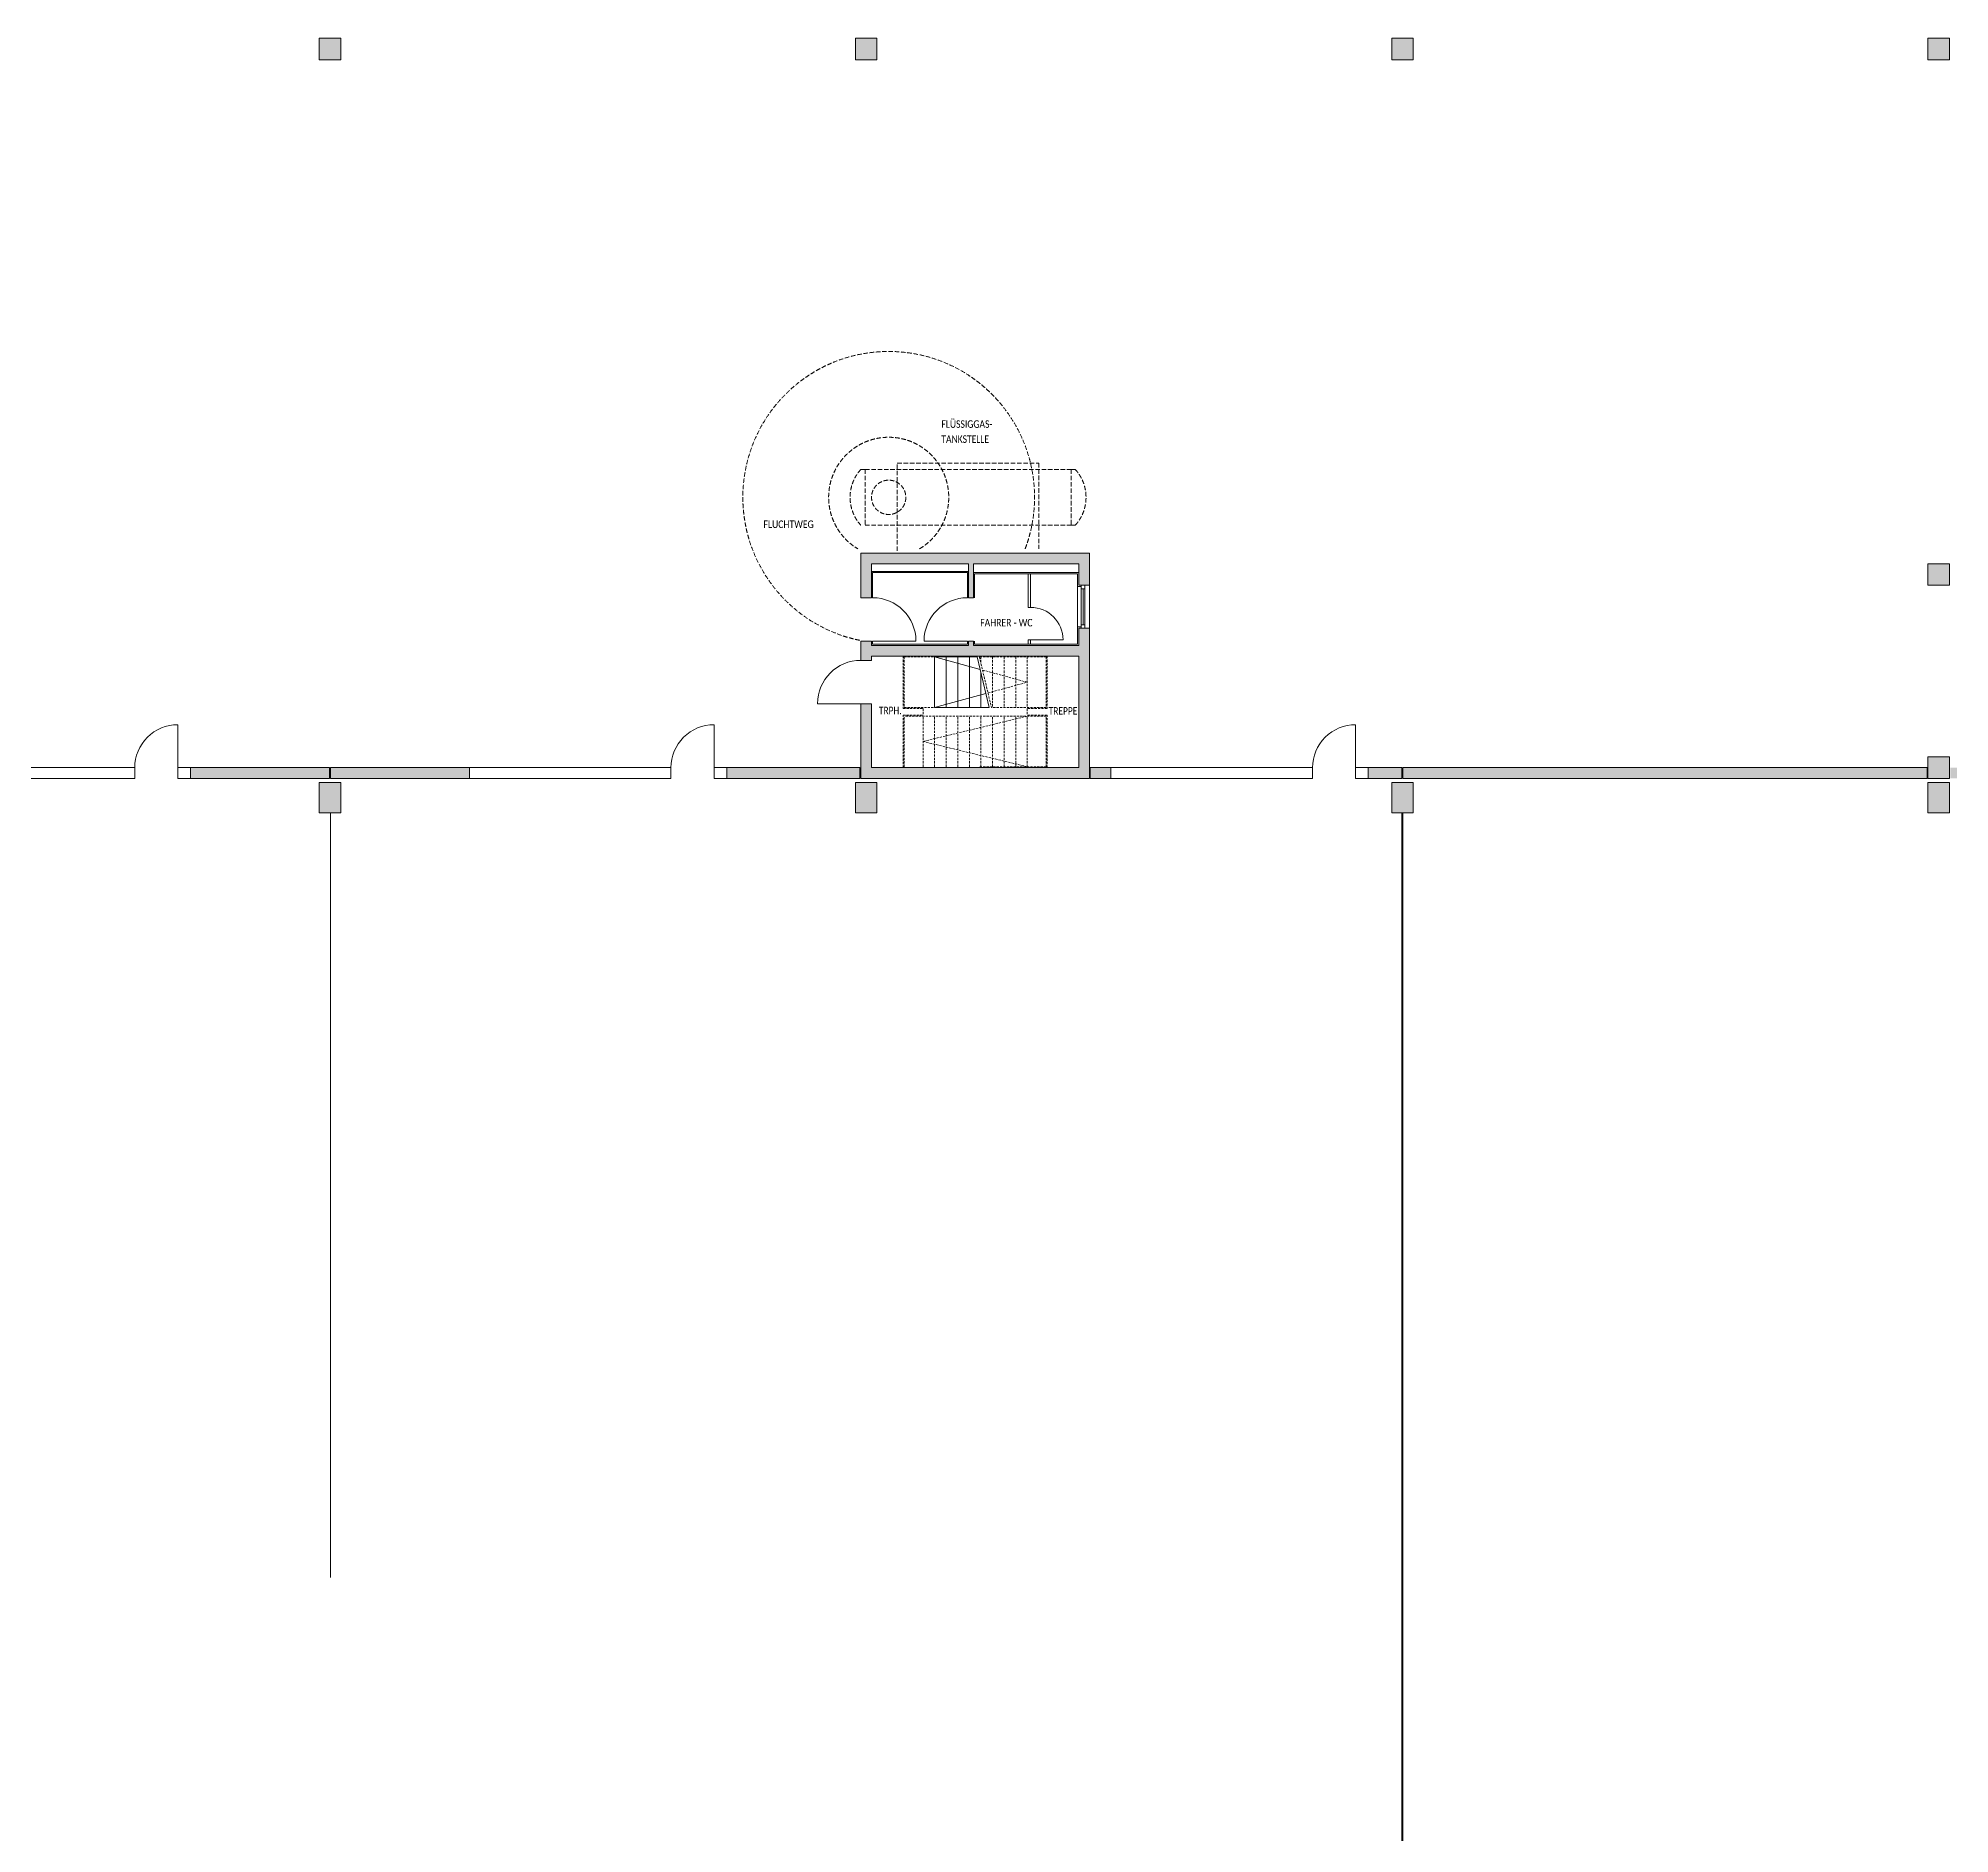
# Model space of a CAD drawing. Header units: inches. Extents: x -139469 to 69789, y -72919 to 35471.
# Drawn here: x -20749 to 23811, y -6378 to 35471 of the extents above; entities that cross this region are included whole.
import ezdxf

# ---------------------------------------------------------------- set-up
doc = ezdxf.new("R2010")
doc.units = ezdxf.units.IN
doc.header["$LTSCALE"] = 525
doc.header["$MEASUREMENT"] = 0
for name, pattern in [('AUSGEZOGEN', [0]), ('KURZGESTRICHELT', [0.28, 0.2, -0.08]), ('VERDECKT', [0.15, 0.1, -0.05]), ('Volllinie', [0])]:
    doc.linetypes.add(name, pattern=pattern)
doc.layers.add('Grundebene', color=7, linetype='Continuous')
doc.styles.add('CALIBRI', font='calibri.ttf', dxfattribs={"height": 0.2})

msp = doc.modelspace()

# ---------------------------------------------------------------- hatches: boundary and pattern name
at = {"layer": 'Grundebene', "true_color": 0x000000, "transparency": 33554687}
h = msp.add_hatch(color=18, dxfattribs=at)
h.paths.add_polyline_path([(48801, 34971), (48301, 34971), (48301, 35471), (48801, 35471)], flags=0)
h.paths.add_polyline_path([(45801, 23221), (46301, 23221), (46301, 22721), (45801, 22721)], flags=0)
h.paths.add_polyline_path([(36301, 35471), (36301, 34971), (35801, 34971), (35801, 35471)], flags=0)
h.paths.add_polyline_path([(61301, 34971), (60801, 34971), (60801, 35471), (61301, 35471)], flags=0)
h.paths.add_polyline_path([(35801, 23221), (36301, 23221), (36301, 22721), (35801, 22721)], flags=0)
h.paths.add_polyline_path([(68571, 23171), (68171, 23171), (68171, 22771), (68571, 22771)], flags=0)
h.paths.add_polyline_path([(23801, 35471), (23801, 34971), (23301, 34971), (23301, 35471)], flags=0)
h.paths.add_polyline_path([(69121, 18071), (68721, 18071), (68721, 17671), (69121, 17671)], flags=0)
h.paths.add_polyline_path([(23301, 23221), (23801, 23221), (23801, 22721), (23301, 22721)], flags=0)
h.paths.add_polyline_path([(11301, 35471), (11301, 34971), (10801, 34971), (10801, 35471)], flags=0)
h.paths.add_polyline_path([(-1199, 35471), (-1199, 34971), (-1699, 34971), (-1699, 35471)], flags=0)
h.paths.add_polyline_path([(-13699, 35471), (-13699, 34971), (-14199, 34971), (-14199, 35471)], flags=0)
h.paths.add_polyline_path([(-26199, 35471), (-26199, 34971), (-26699, 34971), (-26699, 35471)], flags=0)
h.paths.add_polyline_path([(-38699, 35471), (-38699, 34971), (-39199, 34971), (-39199, 35471)], flags=0)
h.paths.add_polyline_path([(-51199, 35471), (-51199, 34971), (-51699, 34971), (-51699, 35471)], flags=0)
h.paths.add_polyline_path([(-63699, 35471), (-63699, 34971), (-64199, 34971), (-64199, 35471)], flags=0)
h.paths.add_polyline_path([(-76199, 35471), (-76199, 34971), (-76699, 34971), (-76699, 35471)], flags=0)
h.paths.add_polyline_path([(-88699, 35471), (-88699, 34971), (-89199, 34971), (-89199, 35471)], flags=0)
h.paths.add_polyline_path([(-101199, 35471), (-101199, 34971), (-101699, 34971), (-101699, 35471)], flags=0)
h.paths.add_polyline_path([(-101699, 23221), (-101199, 23221), (-101199, 22721), (-101699, 22721)], flags=0)
h.paths.add_polyline_path([(-113699, 35471), (-113699, 34971), (-114199, 34971), (-114199, 35471)], flags=0)
h.paths.add_polyline_path([(-114199, 23221), (-113699, 23221), (-113699, 22721), (-114199, 22721)], flags=0)
h.paths.add_polyline_path([(-124199, 23221), (-123699, 23221), (-123699, 22721), (-124199, 22721)], flags=0)
h.paths.add_polyline_path([(-126199, 35471), (-126199, 34971), (-126699, 34971), (-126699, 35471)], flags=0)
h.paths.add_polyline_path([(-138699, 35471), (-138699, 34971), (-139199, 34971), (-139199, 35471)], flags=0)
h = msp.add_hatch(color=18, dxfattribs=at)
h.paths.add_polyline_path([(-1324, 21421), (-1574, 21421), (-1574, 20971), (-1324, 20971), (-1324, 21071), (3506, 21071), (3506, 18471), (-1324, 18471), (-1324, 19961), (-1574, 19961), (-1574, 18221), (3756, 18221), (3756, 21721), (3506, 21721), (3506, 21321), (1051, 21321), (1051, 21421), (936, 21421), (936, 21321), (-1324, 21321)], flags=0)
h.paths.add_polyline_path([(-1324, 22431), (-1574, 22431), (-1574, 23471), (3756, 23471), (3756, 22721), (3506, 22721), (3506, 23221), (1051, 23221), (1051, 22431), (936, 22431), (936, 23221), (-1324, 23221)], flags=0)
h = msp.add_hatch(color=18, dxfattribs=at)
h.paths.add_polyline_path([(42801, 18471), (42801, 18221), (45781, 18221), (45781, 18471)], flags=0)
h.paths.add_polyline_path([(45801, 18221), (45801, 18721), (46301, 18721), (46301, 18221)], flags=0)
h.paths.add_polyline_path([(46321, 18221), (46321, 18471), (51801, 18471), (51801, 18221)], flags=0)
h.paths.add_polyline_path([(36801, 18471), (36801, 18221), (36321, 18221), (36321, 18471)], flags=0)
h.paths.add_polyline_path([(36301, 18721), (36301, 18221), (35801, 18221), (35801, 18721)], flags=0)
h.paths.add_polyline_path([(35781, 18471), (35781, 18221), (32801, 18221), (32801, 18471)], flags=0)
h.paths.add_polyline_path([(57801, 18471), (57801, 18221), (61301, 18221), (61301, 18471)], flags=0)
h.paths.add_polyline_path([(26801, 18471), (26801, 18221), (23821, 18221), (23821, 18471)], flags=0)
h.paths.add_polyline_path([(23801, 18721), (23801, 18221), (23301, 18221), (23301, 18721)], flags=0)
h.paths.add_polyline_path([(23281, 18471), (23281, 18221), (11061, 18221), (11061, 18471)], flags=0)
h.paths.add_polyline_path([(11041, 18471), (11041, 18221), (10256, 18221), (10256, 18471)], flags=0)
h.paths.add_polyline_path([(4256, 18471), (4256, 18221), (3776, 18221), (3776, 18471)], flags=0)
h.paths.add_polyline_path([(-1594, 18471), (-1594, 18221), (-4699, 18221), (-4699, 18471)], flags=0)
h.paths.add_polyline_path([(-10699, 18471), (-10699, 18221), (-13939, 18221), (-13939, 18471)], flags=0)
h.paths.add_polyline_path([(-13959, 18471), (-13959, 18221), (-17199, 18221), (-17199, 18471)], flags=0)
h.paths.add_polyline_path([(-23199, 18471), (-23199, 18221), (-26439, 18221), (-26439, 18471)], flags=0)
h.paths.add_polyline_path([(-26459, 18471), (-26459, 18221), (-29699, 18221), (-29699, 18471)], flags=0)
h.paths.add_polyline_path([(-35699, 18471), (-35699, 18221), (-38939, 18221), (-38939, 18471)], flags=0)
h.paths.add_polyline_path([(-38959, 18471), (-38959, 18221), (-42199, 18221), (-42199, 18471)], flags=0)
h.paths.add_polyline_path([(-48199, 18471), (-48199, 18221), (-51439, 18221), (-51439, 18471)], flags=0)
h.paths.add_polyline_path([(-51459, 18471), (-51459, 18221), (-54699, 18221), (-54699, 18471)], flags=0)
h.paths.add_polyline_path([(-60699, 18471), (-60699, 18221), (-63939, 18221), (-63939, 18471)], flags=0)
h.paths.add_polyline_path([(-63959, 18471), (-63959, 18221), (-67199, 18221), (-67199, 18471)], flags=0)
h.paths.add_polyline_path([(-73199, 18471), (-73199, 18221), (-76304, 18221), (-76304, 18471)], flags=0)
h = msp.add_hatch(color=18, dxfattribs=at)
h.paths.add_polyline_path([(-126199, 18121), (-126199, 17421), (-126699, 17421), (-126699, 18121)], flags=0)
h.paths.add_polyline_path([(-113699, 17421), (-114199, 17421), (-114199, 18121), (-113699, 18121)], flags=0)
h.paths.add_polyline_path([(-101199, 17421), (-101699, 17421), (-101699, 18121), (-101199, 18121)], flags=0)
h.paths.add_polyline_path([(-88699, 17421), (-89199, 17421), (-89199, 18121), (-88699, 18121)], flags=0)
h.paths.add_polyline_path([(-76199, 17421), (-76699, 17421), (-76699, 18121), (-76199, 18121)], flags=0)
h.paths.add_polyline_path([(-63699, 17421), (-64199, 17421), (-64199, 18121), (-63699, 18121)], flags=0)
h.paths.add_polyline_path([(-51199, 17421), (-51699, 17421), (-51699, 18121), (-51199, 18121)], flags=0)
h.paths.add_polyline_path([(-38699, 17421), (-39199, 17421), (-39199, 18121), (-38699, 18121)], flags=0)
h.paths.add_polyline_path([(-26199, 17421), (-26699, 17421), (-26699, 18121), (-26199, 18121)], flags=0)
h.paths.add_polyline_path([(-13699, 17421), (-14199, 17421), (-14199, 18121), (-13699, 18121)], flags=0)
h = msp.add_hatch(color=18, dxfattribs=at)
h.paths.add_polyline_path([(-1199, 17421), (-1699, 17421), (-1699, 18121), (-1199, 18121)], flags=0)
h.paths.add_polyline_path([(11301, 17421), (10801, 17421), (10801, 18121), (11301, 18121)], flags=0)
h.paths.add_polyline_path([(23801, 17421), (23301, 17421), (23301, 18121), (23801, 18121)], flags=0)
h.paths.add_polyline_path([(36301, 17421), (35801, 17421), (35801, 18121), (36301, 18121)], flags=0)
h.paths.add_polyline_path([(48801, 17421), (48301, 17421), (48301, 18121), (48801, 18121)], flags=0)

# ---------------------------------------------------------------- linework, layer by layer
at = {"layer": 'Grundebene', "color": 18, "linetype": 'AUSGEZOGEN', "lineweight": 13, "true_color": 0x000000}
for p, q in [((-14199, 35471), (-13699, 35471)), ((-14199, 34971), (-14199, 35471)), ((-13699, 35471), (-13699, 34971)), ((-1699, 35471), (-1199, 35471)), ((-1699, 34971), (-1699, 35471)), ((-1199, 35471), (-1199, 34971)), ((10801, 35471), (11301, 35471)), ((10801, 34971), (10801, 35471)), ((11301, 35471), (11301, 34971)), ((23301, 35471), (23801, 35471)), ((23301, 34971), (23301, 35471)), ((23801, 35471), (23801, 34971)), ((-13699, 34971), (-14199, 34971)), ((-1199, 34971), (-1699, 34971)), ((11301, 34971), (10801, 34971)), ((23801, 34971), (23301, 34971)), ((3756, 23471), (-1574, 23471)), ((-1574, 23471), (-1574, 22431)), ((-1324, 23221), (936, 23221)), ((-1324, 23221), (-1324, 22431)), ((936, 23221), (936, 22431)), ((1051, 23221), (3506, 23221)), ((1051, 23221), (1051, 22431)), ((3506, 23221), (3506, 22721)), ((3756, 22721), (3756, 23471)), ((23301, 23221), (23801, 23221)), ((23301, 22721), (23301, 23221)), ((23801, 23221), (23801, 22721)), ((936, 23046), (-1324, 23046)), ((911, 23021), (-1299, 23021)), ((-1299, 23021), (-1299, 22431)), ((911, 22431), (911, 23021)), ((3506, 23016), (1051, 23016)), ((1076, 22991), (3481, 22991)), ((1076, 22431), (1076, 22991)), ((2331, 22206), (2331, 22991)), ((2381, 22206), (2381, 22991)), ((3481, 22991), (3481, 22691)), ((-1324, 22431), (-1574, 22431)), ((936, 22431), (1051, 22431)), ((3566, 22691), (3481, 22691)), ((3481, 21751), (3481, 22691)), ((3506, 22721), (3756, 22721)), ((3566, 22721), (3566, 21721)), ((3566, 22641), (3646, 22641)), ((3606, 22641), (3606, 21801)), ((3646, 22721), (3646, 21721)), ((3756, 21721), (3756, 22721)), ((23801, 22721), (23301, 22721)), ((2381, 22206), (2331, 22206)), ((-1324, 21421), (-1574, 21421)), ((-1574, 20971), (-1574, 21421)), ((-1324, 21421), (-1324, 21321)), ((-1299, 21346), (-1299, 21421)), ((-1299, 21421), (-289, 21421)), ((911, 21421), (-100, 21421)), ((911, 21346), (911, 21421)), ((936, 21421), (1051, 21421)), ((936, 21421), (936, 21321)), ((1051, 21421), (1051, 21321)), ((1076, 21346), (1076, 21421)), ((2331, 21346), (2331, 21446)), ((2381, 21446), (2331, 21446)), ((2381, 21346), (2381, 21446)), ((2381, 21446), (3141, 21446)), ((3566, 21751), (3481, 21751)), ((3481, 21751), (3481, 21346)), ((3506, 21721), (3756, 21721)), ((3506, 21721), (3506, 21321)), ((3646, 21801), (3566, 21801)), ((3756, 18221), (3756, 21721)), ((-1324, 20971), (-1574, 20971)), ((-1324, 21321), (936, 21321)), ((-1324, 21071), (3506, 21071)), ((-1324, 21071), (-1324, 20971)), ((911, 21346), (-1299, 21346)), ((1140, 21051), (146, 21051)), ((146, 21051), (146, 19871)), ((1208, 20761), (146, 21051)), ((416, 21051), (416, 19871)), ((686, 21051), (686, 19871)), ((956, 21051), (956, 19871)), ((1051, 21321), (3506, 21321)), ((3481, 21346), (1076, 21346)), ((1140, 21051), (1420, 19871)), ((3506, 21071), (3506, 18471)), ((1226, 20689), (1226, 19871)), ((146, 19871), (1342, 20198)), ((-2584, 19961), (-1574, 19961)), ((-1324, 19961), (-1574, 19961)), ((-1574, 19961), (-1574, 18221)), ((-1324, 18471), (-1324, 19961)), ((1420, 19871), (146, 19871)), ((-17495, 18471), (-17495, 19471)), ((-4995, 18471), (-4995, 19471)), ((9960, 18471), (9960, 19471)), ((23301, 18721), (23801, 18721)), ((23301, 18221), (23301, 18721)), ((23801, 18721), (23801, 18221)), ((-23199, 18471), (-18499, 18471)), ((-17495, 18471), (-17199, 18471)), ((-17199, 18471), (-17199, 18221)), ((-17199, 18471), (-13959, 18471)), ((-17199, 18471), (-17199, 18221)), ((-13959, 18471), (-13959, 18221)), ((-13939, 18471), (-10699, 18471)), ((-13939, 18221), (-13939, 18471)), ((-10699, 18471), (-10699, 18221)), ((-10699, 18471), (-5999, 18471)), ((-4995, 18471), (-4699, 18471)), ((-4699, 18471), (-4699, 18221)), ((-4699, 18471), (-1594, 18471)), ((-1594, 18471), (-1594, 18221)), ((3506, 18471), (-1324, 18471)), ((3776, 18221), (3776, 18471)), ((3776, 18471), (4256, 18471)), ((4256, 18471), (4256, 18221)), ((4256, 18471), (8956, 18471)), ((9960, 18471), (10256, 18471)), ((10256, 18471), (10256, 18221)), ((10256, 18471), (11041, 18471)), ((11041, 18471), (11041, 18221)), ((11061, 18471), (23281, 18471)), ((11061, 18221), (11061, 18471)), ((14075, 18471), (17115, 18471)), ((23281, 18471), (23281, 18221)), ((-23199, 18221), (-18499, 18221)), ((-17495, 18221), (-17199, 18221)), ((-13959, 18221), (-17199, 18221)), ((-14199, 18121), (-13699, 18121)), ((-14199, 17421), (-14199, 18121)), ((-10699, 18221), (-13939, 18221)), ((-13699, 18121), (-13699, 17421)), ((-10699, 18221), (-5999, 18221)), ((-4995, 18221), (-4699, 18221)), ((-1594, 18221), (-4699, 18221)), ((-1699, 18121), (-1199, 18121)), ((-1699, 17421), (-1699, 18121)), ((-1574, 18221), (3756, 18221)), ((-1199, 18121), (-1199, 17421)), ((4256, 18221), (3776, 18221)), ((4256, 18221), (8956, 18221)), ((9960, 18221), (10256, 18221)), ((11041, 18221), (10256, 18221)), ((10801, 18121), (11301, 18121)), ((10801, 17421), (10801, 18121)), ((23281, 18221), (11061, 18221)), ((11301, 18121), (11301, 17421)), ((14075, 18221), (17115, 18221)), ((23801, 18221), (23301, 18221)), ((23301, 18121), (23801, 18121)), ((23301, 17421), (23301, 18121)), ((23801, 18121), (23801, 17421)), ((-13699, 17421), (-14199, 17421)), ((-13939, 17421), (-13939, -404)), ((-1199, 17421), (-1699, 17421)), ((11301, 17421), (10801, 17421)), ((11041, 17421), (11041, -11629)), ((11061, 17421), (11061, -11629)), ((23801, 17421), (23301, 17421))]:
    msp.add_line(p, q, dxfattribs=at)
at = {"layer": 'Grundebene', "color": 18, "linetype": 'KURZGESTRICHELT', "lineweight": 13, "true_color": 0x000000}
for p, q in [((-1574, 25421), (-1474, 25421)), ((-1474, 25421), (3326, 25421)), ((-1474, 25421), (-1474, 24121)), ((-724, 23521), (-724, 25571)), ((-724, 25571), (2576, 25571)), ((2576, 25571), (2576, 23571)), ((3426, 25421), (3326, 25421)), ((3326, 25421), (3326, 24121)), ((-1474, 24121), (3326, 24121)), ((3426, 24121), (3326, 24121))]:
    msp.add_line(p, q, dxfattribs=at)
at = {"layer": 'Grundebene', "color": 18, "linetype": 'VERDECKT', "lineweight": 13, "true_color": 0x000000}
for p, q in [((-585, 21071), (-585, 19851)), ((-565, 21051), (-565, 19871)), ((-565, 21051), (146, 21051)), ((1191, 21051), (1471, 19871)), ((2747, 21051), (1191, 21051)), ((1226, 21051), (1226, 20904)), ((1496, 21051), (1496, 19871)), ((1766, 21051), (1766, 19871)), ((2036, 21051), (2036, 19871)), ((2306, 21051), (2306, 19871)), ((2747, 21051), (2747, 19871)), ((2767, 21071), (2767, 19851)), ((2306, 20461), (1263, 20746)), ((1390, 20211), (2306, 20461)), ((-585, 19851), (-124, 19851)), ((-585, 18471), (-585, 19691)), ((-585, 19691), (-124, 19691)), ((-565, 19871), (146, 19871)), ((-565, 18491), (-565, 19671)), ((2747, 19671), (-565, 19671)), ((-124, 19851), (-124, 19691)), ((-124, 18491), (-124, 19671)), ((2306, 19671), (-124, 19081)), ((146, 18491), (146, 19671)), ((416, 18491), (416, 19671)), ((686, 18491), (686, 19671)), ((956, 18491), (956, 19671)), ((1226, 18491), (1226, 19671)), ((2747, 19871), (1471, 19871)), ((1496, 18491), (1496, 19671)), ((1766, 18491), (1766, 19671)), ((2036, 18491), (2036, 19671)), ((2767, 19851), (2306, 19851)), ((2306, 19851), (2306, 19691)), ((2767, 19691), (2306, 19691)), ((2306, 18491), (2306, 19671)), ((2747, 18491), (2747, 19671)), ((2767, 18471), (2767, 19691)), ((-124, 19081), (2306, 18491)), ((2747, 18491), (1191, 18491))]:
    msp.add_line(p, q, dxfattribs=at)
at = {"layer": 'Grundebene', "color": 18, "linetype": 'Volllinie', "lineweight": 9, "true_color": 0x000000}
for p, q in [((-18499, 18221), (-18499, 18471)), ((-17495, 18221), (-17495, 18471)), ((-5999, 18221), (-5999, 18471)), ((-4995, 18221), (-4995, 18471)), ((8956, 18221), (8956, 18471)), ((9960, 18221), (9960, 18471))]:
    msp.add_line(p, q, dxfattribs=at)
at = {"layer": 'Grundebene', "color": 18, "linetype": 'KURZGESTRICHELT', "lineweight": 13, "true_color": 0x000000}
msp.add_circle((-924, 24771), 400, dxfattribs=at)
for centre, radius, start, end in [((-924, 24771), 3400, 339.3327, 258.9785), ((-924, 24771), 1400, 301.0027, 238.9973), ((-854, 24771), 970, 137.925, 222.075), ((2706, 24771), 970, 317.925, 42.075)]:
    msp.add_arc(centre, radius, start, end, dxfattribs=at)
at = {"layer": 'Grundebene', "color": 18, "linetype": 'AUSGEZOGEN', "lineweight": 13, "true_color": 0x000000}
for centre, radius, start, end in [((-1299, 21421), 1010, 360, 90), ((911, 21421), 1010, 90, 180), ((2381, 21446), 760, 0, 90), ((-1574, 19961), 1010, 90, 180), ((-17499, 18471), 1000, 89.7596, 180), ((-4999, 18471), 1000, 89.7596, 180), ((9956, 18471), 1000, 89.7596, 180)]:
    msp.add_arc(centre, radius, start, end, dxfattribs=at)

# ---------------------------------------------------------------- texts
at = {"layer": 'Grundebene', "color": 18, "lineweight": 18, "true_color": 0x000000, "style": 'CALIBRI'}
for s, width, p in [('FLÜSSIGGAS-', 0.823232, (304, 26391)), ('TANKSTELLE', 0.814095, (304, 26041)), ('FLUCHTWEG', 0.829316, (-3843, 24056)), ('FAHRER - WC', 0.824698, (1209, 21762)), ('TRPH.', 0.803206, (-1152, 19716)), ('TREPPE', 0.803874, (2806, 19706))]:
    msp.add_text(s, height=175, dxfattribs=dict(at, width=width)).set_placement(p)

doc.saveas('drawing.dxf')
